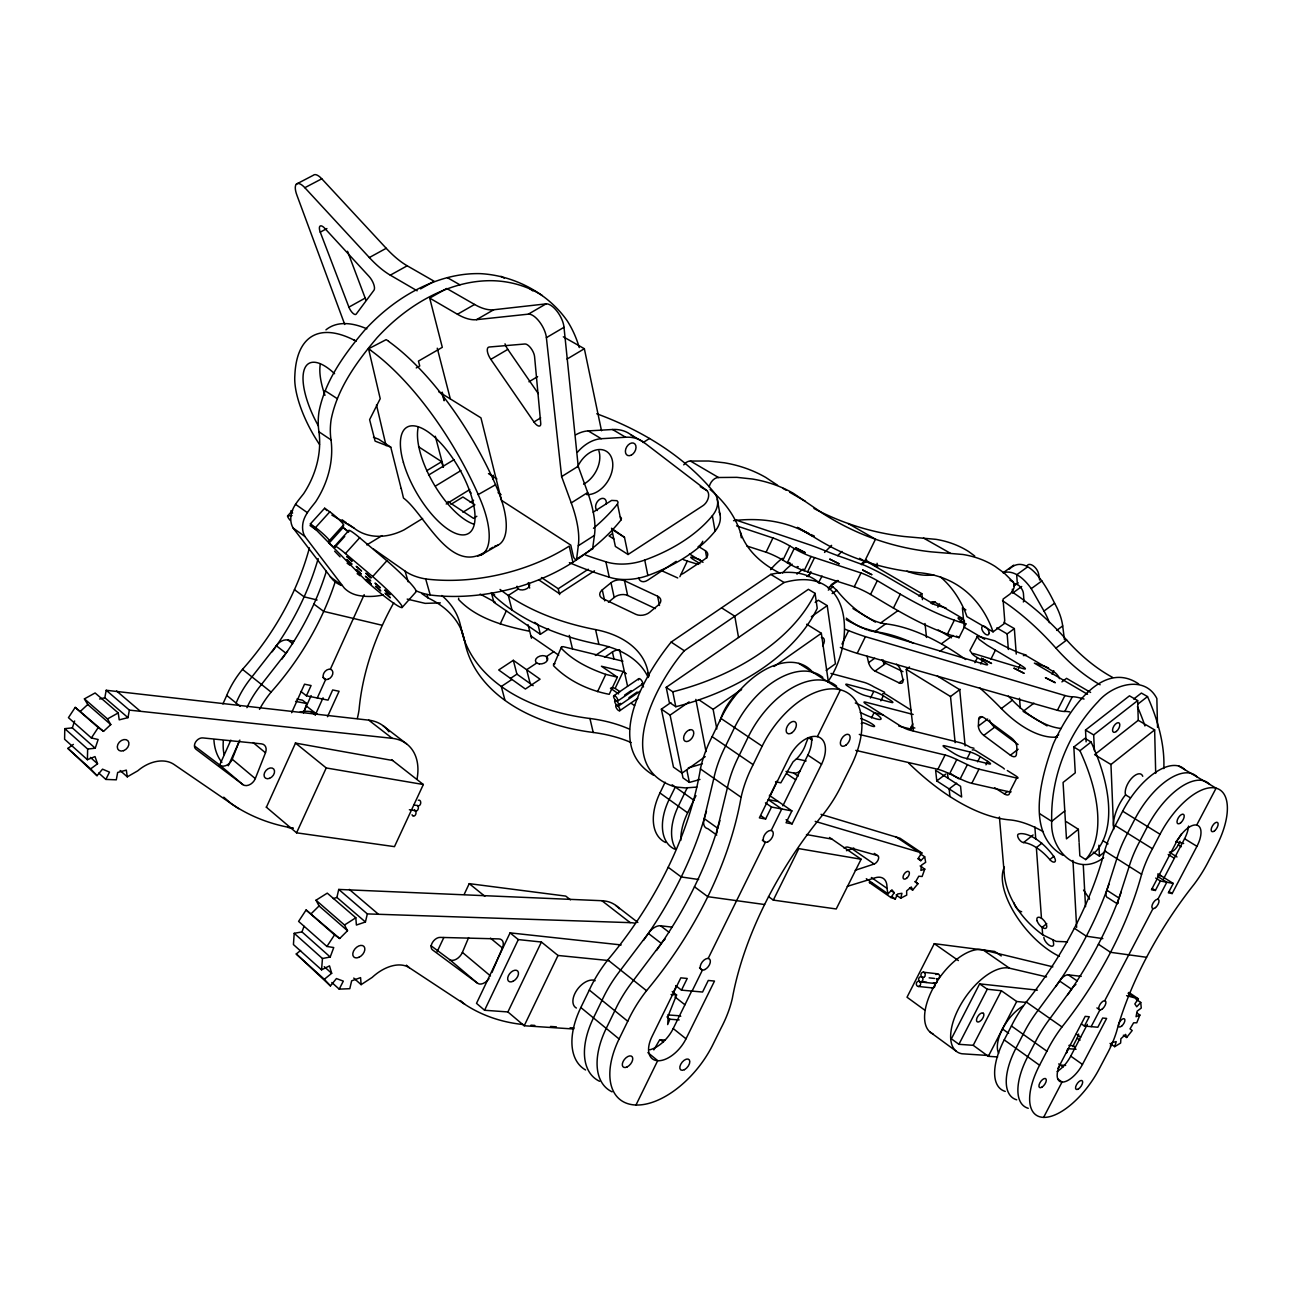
<?xml version="1.0" encoding="UTF-8"?>
<svg xmlns="http://www.w3.org/2000/svg" width="1292" height="1292" viewBox="0 0 1292 1292"><rect width="100%" height="100%" fill="white"/><g stroke="black" fill="none" stroke-linecap="round" stroke-linejoin="round"><path stroke-width="1.5" d="M1076.64 927.349L1072.958 860.504M127.973 717.641L104.83 697.728L106.202 690.267L129.378 710.115L127.973 717.641L119.219 719.854L118.234 712.926L95.107 692.964L84.416 698.875L107.494 718.933L110.789 724.586L103.521 731.353L75.211 707.386L68.444 717.658L91.377 737.958L98.144 739.508L95.22 748.213L72.336 727.88L64.778 728.656L64.6 739.25L87.404 759.712L95.01 756.579L97.546 763.798L90.65 768.885L67.878 748.407L73.369 744.386M87.404 759.712L87.646 749.037L64.778 728.656M978.674 719.127A7.881 3.892 52.7 0 1 984.601 718.11L1011.394 737.91A7.946 3.941 52.3 0 1 1016.869 747.406L1016.433 754.318A7.93 3.908 52.2 0 1 1010.376 755.206L983.793 735.423A7.865 3.86 52.6 0 1 978.383 726.056L978.674 719.127L981.791 716.785M333.304 898.602L336.905 897.439L338.73 889.429L367.332 913.912L365.426 921.987L356.398 925.04L355.817 917.772L327.264 893.143L316.007 900.217L344.496 925.007L347.516 930.724L339.699 938.493L306.107 909.972L298.597 921.39L326.924 946.455L333.74 947.553L330.219 957.001L301.973 931.903L294.221 933.325L293.429 944.565L321.563 969.824L329.525 965.883L331.673 973.312L324.324 979.271L296.256 953.981L300.616 950.476M321.563 969.824L322.451 958.519L294.221 933.325M492.914 479.106L493.237 475.214M329.105 543.092L329.347 540.589L343.559 524.875A10.885 1.114 41.4 0 0 338.73 519.303A10.885 1.114 41.4 0 0 329.799 511.826L324.631 508.224L310.355 523.938L366.492 581.206A40.391 3.795 41.2 0 0 402.135 607.466L415.959 591.93A40.327 4.118 41.2 0 0 386.873 560.76L359.677 537.763A15.908 1.631 41.3 0 0 348.84 530.495L334.676 546.177L334.483 547.76L329.105 543.092L343.204 527.491L343.559 524.875M458.692 598.228L458.531 599.44C476.587 618.626 503.977 625.942 528.913 631.126M576.603 559.145L578.283 545.757A92.297 36.951 57.8 0 0 571.258 502.895L561.632 476.603L546.387 337.664A17.119 7.364 59.4 0 0 539.442 321.74A17.119 7.364 59.4 0 0 528.38 314.15L476.506 319.673A84.045 34.658 60.5 0 1 457.449 314.263L429.703 298.097L446.741 288.487L474.584 304.46A83.705 35.094 60.6 0 0 493.722 309.757L546.048 303.878A17.038 7.461 59.6 0 1 557.127 311.388A17.038 7.461 59.6 0 1 564.006 327.296L578.202 466.267L587.698 492.527A91.958 37.436 57.9 0 1 594.417 535.405L592.608 548.825L576.603 559.145A2.6 1.05 56.9 0 1 575.085 559.161A2.6 1.05 56.9 0 1 573.357 556.367L570.773 545.095L501.99 500.666M348.84 530.495L348.565 532.159L343.204 527.491M896.099 894.952L900.734 898.182L901.945 893.305L897.665 893.951L895.291 899.006L890.915 897.52L869.225 882.42L872.165 883.437M716.753 835.084L707.871 828.705A13.017 7.736 -54.5 0 1 704.221 818.611L713.846 778.268A90.618 53.247 -56 0 1 725.652 745.888L734.534 727.574A74.209 43.912 -56.3 0 1 822.81 677.396M716.979 832.969A13.082 7.704 -54.6 0 1 717.593 828.172L727.412 787.732A91.054 53.02 -56 0 1 739.315 755.222L748.278 736.844A74.565 43.734 -56.3 0 1 836.635 686.181M1067.531 1049.217L1066.514 1052.964L1068.436 1048.7L1076.074 1049.265M1110.006 1043.419L1114.689 1046.665L1116.223 1041.594L1112.073 1042.596L1110.312 1046.181M592.834 547.905A197.983 115.553 -13.7 0 0 620.871 520.143L621.452 518.318L620.338 516.8M593.496 528.283A199.081 115.23 -13.6 0 0 617.495 504.025L618.093 502.2L616.978 500.682L611.649 500.408L593.173 512.165M1117.322 903.835L1108.213 897.94A10.336 4.893 -57.2 0 1 1106.808 890.188L1116.853 858.631A72.239 33.818 -57.9 0 1 1127.545 833.227L1135.022 818.821A59.093 27.81 -58.1 0 1 1197.28 777.041M1118.21 903.334A10.368 4.861 -57.2 0 1 1118.985 898.037L1129.176 866.431A72.513 33.608 -57.9 0 1 1139.964 840.963L1147.474 826.509A59.319 27.633 -58.1 0 1 1209.732 784.405M72.336 727.88L74.629 720.984M303.588 712.845L306.785 703.575L302.473 700.183L296.869 699.069M920.114 865.963L924.781 869.128L922.117 876.493L918.79 876.234L915.495 881.935L917.934 883.728L912.637 890.14L909.536 888.008M301.973 931.903L304.04 926.299M194.801 746.195L219.915 765.171A8.576 6.169 -46.8 0 0 232.221 759.244L239.375 740.946M579.268 347.564A151.439 111.177 -58.5 0 0 567.398 321.11C548.163 293.252 514.442 275.584 480.785 273.662A160.079 118.331 -58.2 0 0 447.339 277.651A163.034 120.431 -58.2 0 0 364.554 330.3C344.576 353.911 325.116 380.559 319.027 411.502A68.654 52.294 -57.6 0 0 318.946 431.803C321.902 453.444 315.555 475.504 303.701 493.609C298.339 500.537 291.653 507.449 290.861 516.655A23.401 17.749 -53.4 0 0 293.106 528.024L332.658 579.623A48.143 35.562 -53.8 0 0 341.476 585.47M542.285 295.529C527.734 286.21 510.647 281.301 493.431 280.735A160.886 118.153 -58.2 0 0 459.952 284.821A163.842 120.269 -58.1 0 0 376.941 337.874C356.883 361.631 337.341 388.407 331.156 419.48A69.009 52.229 -57.6 0 0 331.01 439.845C333.917 461.599 327.49 483.725 315.587 501.91C310.193 508.87 303.491 515.815 302.667 525.069A23.514 17.717 -53.5 0 0 304.88 536.455L344.318 588.086A48.385 35.514 -53.9 0 0 360.177 595.757A89.309 65.876 -55 0 0 383.417 594.918M255.299 778.608L265.474 752.784A9.335 6.67 -47.6 0 0 261.42 743.853L202.779 737.91A6.896 5.023 -46.3 0 0 195.544 742.125A6.896 5.023 -46.3 0 0 195.98 749.231L242.944 784.648A8.673 6.153 -47.1 0 0 255.299 778.608L232.221 759.244M672.228 991.562L676.572 994.985L668.255 1015.738L667.689 1024.572L669.837 1019.226L679.156 1019.921M1136.75 1012.928L1139.883 1015.06L1136.766 1022.796L1133.617 1022.796L1130.032 1028.884L1132.212 1030.515L1126.656 1037.492L1123.329 1035.199M430.817 945.615L449.616 959.585A9.464 5.911 -49.3 0 0 462.391 952.382L468.625 937.604M491.977 972.456L502.378 947.973A10.32 6.363 -50 0 0 498.857 938.913L440.071 937.394A7.639 4.813 -49.1 0 0 432.497 942.417A7.639 4.813 -49.1 0 0 432.497 949.878L477.669 983.325A9.561 5.879 -49.5 0 0 488.974 978.642M222.918 703.962L226.73 695.419A77.149 55.588 -49 0 1 242.492 669.369A257.399 206.074 -46.5 0 0 309.418 547.889M219.333 765.801L230.848 740.171M228.296 765.785L239.86 740.09M291.621 712.716L304.524 684.195L311.081 685.535L306.43 695.807L328.055 700.135L332.674 689.96L339.085 691.268L327.49 716.721M303.475 712.522L311.162 695.597M266.394 807.242L295.513 743.094L392.655 760.487M317.283 697.987L325.665 679.511L322.903 677.379M330.332 669.256L364.183 594.675M315.442 714.605L323.065 697.809M296.579 832.823L326.23 767.949L423.34 784.519L394.464 846.648L296.579 832.823L266.233 807.096M500.246 623.939L506.464 610.583M626.345 673.681L623.164 671.517L601.426 666.236L617.366 677.153L609.21 694.305C588.603 690.38 568.141 680.755 553.477 665.655L561.422 647.098L562.957 646.614L622.922 661.197M437.051 951.881L443.834 937.524M464.167 894.419L469.238 883.647L565.751 896.099L570.499 899.83M597.582 691.64L605.77 674.376L617.366 677.153M611.504 687.554L615.137 688.394L623.164 671.517M621.177 944.937L510.082 932.872L476.506 1003.351L484.581 1010.263L507.901 1011.943L524.213 1025.751L573.713 1029.013M679.883 576.684L687.312 561.067L698.197 564.41M484.581 1010.263L518.318 939.591L541.413 942.029L558.015 955.466L608.952 960.57M507.901 1011.943L541.413 942.029M524.213 1025.751L558.015 955.466M766.075 552.217L772.939 537.973A13.308 1.421 25.9 0 1 789.8 545.918L794.209 548.535A13.211 1.405 25.9 0 0 811.053 556.481L861.021 572.954A12.92 1.34 26.1 0 1 877.316 580.657C905.531 597.405 934.1 614.782 965.899 623.907L959.035 637.667C927.155 628.865 898.634 611.326 870.55 594.449A12.92 1.421 26.1 0 0 854.254 586.778L804.141 570.709A13.195 1.486 25.9 0 1 787.312 562.795L782.92 560.147A13.291 1.502 25.9 0 0 766.075 552.217L746.873 545.999M665.655 842.513A51.422 31.008 -54.5 0 1 659.954 792.965L665.138 782.209M782.92 560.147L789.8 545.918M696.808 787.086L685.6 787.91L675.328 786.973L669.111 799.538A51.599 30.927 -54.6 0 0 674.682 849.151M787.312 562.795L794.209 548.535M585.583 1069.97A72.998 41.861 -51.3 0 1 580.835 1007.534L589.313 990.043A89.293 51.163 -51.8 0 1 607.821 959.908A303.152 197.046 -50.8 0 0 700.425 768.918A90.182 53.473 -56 0 1 712.102 736.65L720.936 718.417A73.838 44.09 -56.3 0 1 813.185 672.89M804.141 570.709L811.053 556.481M680.787 840.349A51.938 30.75 -54.6 0 1 687.635 812.813L693.788 800.168A63.663 37.63 -54.9 0 1 695.968 795.678M807.629 571.823L814.525 557.627M619.094 1038.978L627.75 1021.261A90.569 50.485 -52 0 1 646.533 990.706A308.126 195.205 -51.1 0 0 741.107 797.293A91.506 52.794 -56 0 1 753.139 764.654L762.151 746.195A74.936 43.54 -56.3 0 1 839.364 689.573A74.936 43.54 -56.3 0 1 851.121 765.881L842.4 783.453A92.523 53.957 -55.9 0 1 824.054 813.249A248.871 129.927 -55.3 0 0 732.37 998.199A91.603 51.551 -51.7 0 1 721.146 1027.931L712.78 1044.84A74.048 41.312 -51.6 0 1 634.889 1104.967A74.048 41.312 -51.6 0 1 619.094 1038.978L580.835 1007.534M854.254 586.778L861.021 572.954M841.996 644.078L848.602 630.641A80.104 9.868 26 0 0 865.414 636.665L1064.947 695.532A71.706 7.865 26.5 0 0 1072.295 696.776A93.67 10.32 27 0 1 1084.053 699.053M673.713 991.545L676.507 985.861M769.467 796.55L777.106 780.998M870.55 594.449L877.316 580.657M675.716 985.618L681.482 990.14L687.231 978.464L680.819 977.85L651.976 1036.604A26.922 15.036 -51.6 0 0 657.66 1060.716L635.987 1105.015M765.607 819.015L771.502 807.032L791.899 810.908L786.053 822.762L792.109 823.876L821.55 764.234A27.229 15.811 -56.3 0 0 817.222 736.618A27.229 15.811 -56.3 0 0 789.202 757.144L759.373 817.868L765.607 819.015L761.085 815.85M840.349 647.437A80.007 10.449 26 0 0 857.194 653.348L865.414 636.665M649.86 1049.782A26.793 15.1 -51.5 0 0 673.213 1028.545L691.914 990.576M782.871 805.82L807.839 755.093A27.1 15.892 -56.2 0 0 811.441 737.215M692.092 991.093L702.412 970.114L699.521 967.869M708.161 958.454L765.316 842.352L762.328 840.236M771.179 830.481L781.757 808.986L768.175 799.587L778.333 801.557M817.368 736.65L840.43 689.831L798.844 663.394M98.757 773.036L105.863 779.431L109.481 772.132L102.536 769.16L97.029 775.684L67.878 748.407M893.418 608.08L900.282 594.191M647.89 1052.609L657.806 1060.732A26.922 15.036 -51.6 0 0 686.004 1038.8L714.508 981.064L708.274 980.466L702.573 992.03L681.482 990.14M870.469 698.068L873.796 691.365A7.574 1.098 26.3 0 1 883.357 695.807L890.382 700.232A7.607 1.098 26.4 0 1 891.383 702.428L865.123 695.532A7.704 1.13 26.3 0 1 855.336 690.994L848.246 686.52A7.687 1.13 26.2 0 1 847.439 684.356L873.796 691.365M773.31 900.104L798.811 848.618L861.102 859.245L836.231 908.97L773.31 900.104L768.498 896.6M871.486 717.932L874.103 712.635L882.969 714.896M880.869 700.829L883.357 695.807M937.879 607.224L939.542 603.865M947.44 634.065L954.336 620.208M960.441 621.953L962.136 618.545A21.948 2.245 26.4 0 0 965.899 623.907M898.796 726.072L910.246 728.93L912.782 723.875M972.149 653.671L969.904 650.506L977.543 636.084L994.678 640.8A22.174 2.293 26.5 0 0 1022.618 653.962L1026.332 655.125M974.895 662.699L977.414 657.676A14.083 1.583 26.5 0 1 974.911 653.962L1023.022 668.594A13.598 1.47 26.5 0 0 1020.26 664.928L987.314 645.306L979.239 639.508L976.962 636.423M980.741 664.023L982.437 660.664L977.414 657.676M990.883 659.195L995.373 650.264M855.756 750.377L937.895 769.305L945.082 755.013A17.523 2.697 26.7 0 1 956.774 759.551L967.385 764.638A17.28 2.632 26.7 0 0 978.997 769.144L1016.707 778.059L1009.65 791.931A7.768 3.763 51.9 0 1 1004.385 793.918L994.662 787.749M937.895 769.305A17.507 2.81 26.7 0 1 949.604 773.811L956.774 759.551M966.901 758.985L970.373 752.089A7.849 1.163 26.7 0 1 980.208 756.66L987.702 761.376A7.881 1.163 26.8 0 1 989.155 763.911L963.509 757.726A7.994 1.211 26.7 0 1 953.448 753.075L945.873 748.278A7.962 1.195 26.6 0 1 944.597 745.775L970.373 752.089M949.604 773.811L960.198 778.882L967.385 764.638M1018.435 668.529L1020.26 664.928M977.592 761.812L980.208 756.66M960.198 778.882A17.264 2.729 26.8 0 0 971.81 783.34L978.997 769.144M985.957 764.816L987.702 761.376M1052.043 674.182L1053.804 670.726M1001.235 955.951L994.727 951.461L934.278 943.661L907.016 997.23L924.943 1010.263M857.194 653.348L1057.421 710.309L1064.947 695.532M1057.421 710.309A71.641 8.317 26.6 0 0 1064.818 711.44L1072.295 696.776M331.834 982.518L339.215 989.139L343.317 981.129L336.437 978.561L330.429 985.909L296.256 953.981M1037.411 990.14L979.627 983.858L951.38 1038.816L958.922 1044.307L973.215 1045.325L988.332 1056.323L997.65 1056.937M958.922 1044.307L987.266 989.236L1001.381 990.738L1016.707 1001.494L1025.896 1002.414M973.215 1045.325L1001.381 990.738M988.332 1056.323L1016.707 1001.494M1005.241 1091.401A57.93 27.019 -55.2 0 1 1004.223 1039.882L1011.426 1025.977A70.979 33.043 -55.5 0 1 1026.316 1002.011A234.579 120.576 -55.8 0 0 1104.612 850.879A71.964 34.028 -57.9 0 1 1115.222 825.556L1122.667 811.198A58.867 27.972 -58.1 0 1 1184.926 769.725M1039.559 1065.238L1046.891 1051.187A71.803 32.413 -55.5 0 1 1061.976 1026.946A237.566 118.589 -55.9 0 0 1141.611 874.313A72.788 33.398 -57.9 0 1 1152.464 848.763L1160.038 834.261A59.545 27.455 -58.1 0 1 1215.562 788.055A59.545 27.455 -58.1 0 1 1216.176 846.68L1208.828 860.633A73.434 33.98 -57.8 0 1 1194.034 884.39A201.52 85.466 -57.2 0 0 1116.53 1031.71A72.433 32.962 -55.4 0 1 1106.307 1055.435L1099.201 1068.952A58.608 26.518 -55.3 0 1 1043.048 1117.354A58.608 26.518 -55.3 0 1 1039.559 1065.238L1004.223 1039.882M1072.715 1046.585L1077.124 1038.154A9.415 4.296 -55.6 0 0 1078.61 1034.052M1177.012 856.951L1169.389 852.219A9.545 4.441 -57.9 0 0 1178.304 844.839L1180.113 841.367M1081.452 1023.975L1084.424 1026.042L1089.285 1016.756L1085.215 1016.368L1060.813 1063.025A21.318 9.642 -55.3 0 0 1062.04 1082.05L1043.613 1117.386M1196.683 825.087A21.641 9.981 -58 0 0 1176.511 841.851L1151.463 889.752L1155.387 890.463L1160.345 880.999L1173.249 883.453L1168.323 892.837L1172.151 893.547L1196.941 846.325A21.641 9.981 -58 0 0 1196.683 825.087L1216.095 788.185L1178.627 766.011M1057.098 1071.52A21.221 9.706 -55.3 0 0 1070.729 1056.129L1087.363 1024.378M1163.527 878.915L1184.57 838.734A21.56 10.045 -58 0 0 1188.527 826.105M1091.159 1026.639L1099.896 1009.956L1096.908 1007.905M1104.741 1000.702L1152.981 908.631M1157.907 899.232L1166.821 882.226L1157.584 876.412M1057.712 1078.901L1062.121 1082.066A21.318 9.642 -55.3 0 0 1082.47 1064.43L1106.63 1018.419L1102.657 1018.031L1097.829 1027.237L1084.424 1026.042M808.178 576.652L810.892 571.613M818.434 582.837L822.067 576.087M827.655 682.063C856.548 641.397 851.945 563.797 784.099 582.514L684.308 650.748C656.223 682.935 611.326 767.319 675.328 786.973M653.833 1049.879L659.76 1039.721L665.364 1040.076M1057.841 1068.484L1059.876 1065.06L1065.625 1065.416M91.377 737.958L98.224 727.558L75.211 707.386M326.924 946.455L334.531 934.891L306.107 909.972M1028.254 1108.294A58.382 26.68 -55.3 0 1 1027.689 1056.711L1034.973 1042.725A71.528 32.623 -55.5 0 1 1049.992 1018.564L1071.504 989.171A10.304 4.797 -56 0 1 1075.913 984.472M246.917 707.677A77.778 55.443 -49.2 0 1 261.485 684.469L285.92 653.171A11.208 8.188 -50 0 1 287.502 651.249M612.101 1091.837A73.692 41.505 -51.5 0 1 606.223 1028.4L614.814 1010.748A90.133 50.727 -51.9 0 1 633.5 980.337L661.31 943.418A13.033 7.526 -52.5 0 1 665.105 939.155M1016.707 1099.815A58.156 26.857 -55.3 0 1 1015.916 1048.264L1023.151 1034.327A71.254 32.833 -55.5 0 1 1038.106 1010.263L1059.601 981.016A10.271 4.829 -56 0 1 1068.226 974.814L1081.21 976.364M236.129 703.042A77.472 55.508 -49.1 0 1 251.956 676.879L276.327 645.758A11.16 8.188 -49.9 0 1 287.906 640.024L293.688 641.3M1128.901 992.434L1138.365 998.813L1134.844 1003.932L1136.718 1006.775L1140.739 1002.447L1136.007 999.265M599.601 1081.291A73.353 41.683 -51.4 0 1 593.464 1017.918L602.007 1000.347A89.713 50.953 -51.8 0 1 620.596 970.082L648.342 933.389A12.968 7.558 -52.4 0 1 660.551 925.766L671.808 927.107M890.915 897.52L894.226 892.756L891.948 889.849L888.024 893.838L866.302 878.721M821.018 814.348L899.991 838.233L921.89 852.978L918.58 857.726L920.776 860.698L924.668 856.774L919.985 853.608M946.019 607.967L934.746 604.704L886.667 576.523A25.162 2.552 26.1 0 0 864.542 565.347L844.403 558.015A82.171 8.14 25.9 0 1 824.07 550.311A67.846 7.074 26.1 0 0 810.229 544.998L735.762 519.982M1142.758 776.298A13.421 6.525 -58.3 0 0 1132.696 777.203A13.421 6.525 -58.3 0 0 1125.203 792.917L1125.558 794.855L1123.523 797.422A31.929 15.375 -58.1 0 0 1113.494 825.685M819.887 583.516C806.854 571.258 787.329 570.563 770.775 574.391L671.146 642.092C644.724 674.65 602.928 745.096 653.51 775.232M402.135 607.466A40.391 3.795 41.2 0 0 372.677 576.571L386.873 560.76M334.483 547.76L344.738 536.422M334.676 546.177A15.924 1.502 41.2 0 1 345.449 553.541L359.677 537.763M310.355 523.938L315.506 527.588L329.799 511.826M290.167 520.337A39.648 3.601 41.3 0 1 287.599 515.912L292.606 510.405M837.684 555.673L841.948 551.409M824.538 552.427L831.612 545.353M311.307 913.589L319.059 905.95L316.007 900.217M80.524 711.198L87.743 704.511L84.416 698.875M1009.343 569.142C1028.513 550.57 1048.975 591.704 1054.595 603.235A46.011 24.451 53.5 0 1 1062.686 625.926L1064.447 639.653M608.419 602.201L614.185 597.469A9.658 6.089 -11.8 0 1 627.637 595.467L655.415 608.58M1046.762 923.602L1042.127 927.398L1042.66 934.762L1056.162 941.383L1067.418 941.836M657.644 596.258A9.803 6.202 -11.3 0 1 658.339 605.044L649.634 612.311A9.819 6.234 -11.5 0 1 635.89 614.362L602.734 598.551A9.738 6.121 -12 0 1 602.282 589.863L611.003 582.757A9.706 6.089 -11.8 0 1 624.52 580.754L657.644 596.258L659.501 605.496M1093.177 852.139L1099.427 856.111L1105.629 851.057M1079.127 842.949L1079.837 855.837L1085.7 859.6L1096.359 850.943A155.282 76.616 52.5 0 0 1091.062 741.996L1084.957 738.33L1073.83 747.018L1075.267 772.858L1063.074 782.451L1066.465 838.847L1078.368 829.286L1066.594 821.841M1049.798 859.584A5.216 2.503 50.8 0 0 1054.805 861.893A5.216 2.503 50.8 0 0 1053.884 856.693L1051.866 853.915A36.224 17.184 50.9 0 0 1020.47 833.647L1018.71 833.986A5.168 2.455 51.3 0 0 1018.5 838.395A5.168 2.455 51.3 0 0 1023.539 842.578A34.593 16.344 50.9 0 1 1049.798 859.584L1053.917 856.273M1041.837 843.208L1036.362 847.584L1041.465 918.273M1023.539 842.578L1033.099 834.971M1064.786 810.956L1051.72 821.341C1049.96 849.538 1076.462 877.995 1103.659 857.726M1113.639 829.399L1110.958 764.509L1154.644 729.899L1138.252 720.306L1137.654 700.587L1129.466 695.839L1085.506 730.045L1086.104 741.85M1138.252 720.306L1094.615 754.625L1110.958 764.509M1094.421 750.684L1093.678 734.922L1137.654 700.587M1138.252 703.817L1147.506 696.582L1141.385 693.061L1133.665 699.069M1085.7 859.6A155.718 76.067 52.5 0 0 1079.934 750.717L1091.062 741.996M1004.385 793.918L1007.437 791.544M979.514 687.715A204.847 95.398 52.2 0 1 1001.332 708.549A77.908 40.149 52.9 0 0 1055.532 737.167L1058.697 734.712M1010.376 755.206L1018.144 749.231M956.645 783.194L949.152 788.928L949.943 796.55M1033.955 703.139L1023.102 711.391L1047.085 725.894M1061.911 681.885L1066.562 678.348L1090.61 692.431M936.781 780.933L935.618 770.29L960.57 786.311L961.636 796.986L936.781 780.933L945.744 774.102M983.793 735.423L994.662 727.186L1018.112 744.531M1001.332 708.549L1012.379 700.216A77.681 40.423 52.9 0 0 1061.281 728.478M978.383 726.056L987.702 719.014M1002.495 600.667A167.201 83.463 52.6 0 1 1055.887 648.116L1066.691 640.024A116.296 64.923 52.9 0 0 1112.525 677.363M1056.678 630.415L1062.686 625.926M955.127 742.674L950.508 696.517L960.198 689.314M1008.358 649.472L1007.162 633.92L1014.349 628.606L1004.029 622.631M1049.379 622.679A46.141 24.29 53.5 0 0 1044.001 611.051L1054.595 603.235M940.301 576.797A239.537 138.664 -56.1 0 1 965.302 612.15L966.965 616.623L993.047 631.853L1004.562 623.406L1004.385 621.081M939.93 651.33L946.245 646.727M867.093 656.271L868.579 662.651A7.542 3.569 54.2 0 0 875.055 671.097L899.038 682.838L903.657 679.479M1044.001 611.051L1031.274 588.651L1041.933 580.883M1013.719 586.132L1018.274 582.837M913.412 731.256L906.257 669.337L909.487 666.995M941.674 643.594L952.931 635.406M1021.714 586.503L1012.637 593.109L1012.347 589.184M1027.366 567.059L1016.691 574.779L1017.385 584.517M875.055 671.097L885.795 663.345L902.963 671.662M868.579 662.651L874.732 658.242M1013.719 565.137L1003.077 572.808C1014.446 569.11 1025.234 580.108 1031.274 588.651M932.178 604.026L935.198 601.862M880.45 623.083L897.956 610.648M918.66 595.935L921.842 593.674L866.367 561.212L861.425 564.62M868.45 630.286A73.434 35.692 55.5 0 0 874.781 631.643L885.714 623.858A204.297 96.109 52.2 0 1 965.576 659.469M705.222 756.627L682.031 773.149L673.471 767.125L661.375 709.147L670.871 702.557M826.137 670.435L835.423 663.813L827.219 605.625L818.337 600.231L815.171 602.427M716.818 728.946L713.119 709.34L741.624 689.298A40.004 24.16 -56.3 0 0 719.935 721.275M774.134 666.462L821.341 633.29L806.709 624.214M699.957 779.447A186.403 121.4 -11.6 0 1 689.379 782.387L682.983 777.881L670.096 715.122L689.104 701.879M811.376 616.672L827.219 605.625M828.317 590.121L832.985 586.891L836.78 590.331A73.224 35.95 55.5 0 0 885.714 623.858M832.113 593.577L836.78 590.331M862.039 563.231L866.657 560.034M831.127 584.792L837.377 580.463M830.175 586.261L838.411 580.576M828.156 588.005L831.273 585.857L832.985 586.891M666.204 687.36L808.388 589.313L815.074 593.367L817.238 608.306A191.377 120.301 -11.5 0 1 675.797 706.724L669.256 702.267L666.204 687.36L672.777 691.801L675.797 706.724M617.334 705.626L620.644 703.365M628.913 697.696L637.182 692.011M806.709 576.377L809.987 574.116M618.642 705.949A3.278 1.276 55.4 0 0 616.817 701.281A3.278 1.276 55.4 0 0 614.927 702.46A3.278 1.276 55.4 0 0 618.642 705.949L640.154 691.188M619.724 710.729A3.278 1.276 55.4 0 0 617.899 706.094A3.278 1.276 55.4 0 0 616.009 707.257A3.278 1.276 55.4 0 0 619.724 710.729L637.893 698.245M624.553 695.161L631.174 690.622M617.56 701.136A3.295 1.276 55.5 0 0 615.735 696.469A3.295 1.276 55.5 0 0 613.845 697.648A3.295 1.276 55.5 0 0 617.56 701.136L642.447 684.098M613.861 695.694L638.765 678.688M604.591 657.257L612.424 651.992A9.432 6.089 -12.2 0 1 619.207 649.763M595.337 655.48L608.726 646.517M676.201 561.342L647.647 580.237A9.916 6.525 -57.6 0 1 638.571 577.605M510.453 678.429L516.913 674.149L533.144 685.681M511.955 679.43L501.296 686.504L504.994 700.361M536.761 662.99L526.635 669.708L530.172 683.565M553.719 651.749L546.435 656.578L547.291 660.034M494.707 594.966L491.38 592.673L493.883 602.298L540.379 634.307L548.648 628.881M513.328 660.309L498.696 669.967L525.376 689.024L540.072 679.204L513.328 660.309L516.913 674.149M353.75 978.076L361.13 984.649L372.161 977.414A37.371 23.498 -47.7 0 1 409.354 967.74L464.829 1004.32A306.22 190.812 -54.5 0 0 523.098 1024.524M594.481 570.838L559.42 593.658L538.877 579.93M628.057 554.494L624.472 537.327L611.73 529.3L615.38 546.435L628.057 554.494L702.848 505.753A9.448 6.185 -59.5 0 0 708.323 497.872A9.448 6.185 -59.5 0 0 706.692 490.459L644.078 442.542L631.029 434.839A54.135 37.145 -58.9 0 0 612.553 429.509L588.199 430.898A35.724 24.806 -59 0 0 575.893 434.726M541.461 577.54L558.257 588.732L588.28 569.239M518.318 589.007L508.289 595.467L512.02 610.082M612.343 533.822L609.049 535.938L613.861 538.99M578.283 545.757L594.417 535.405M344.496 925.007L355.817 917.772M571.258 502.895L587.698 492.527M643.158 442.494L649.537 438.489M561.632 476.603L578.202 466.267M476.829 516.267L473.486 518.35L447.904 501.457M462.907 512.246L474.907 504.833L462.94 497L450.973 504.365M470.207 502.346L473.583 500.262M422.629 518.48L404.089 529.849A66.861 49.774 -56.1 0 1 353.927 528.024L331.866 515.088M446.225 504.009L469.803 489.539M366.831 544.933L382.077 535.615M435.533 486.018L460.969 470.546M1114.689 1046.665L1120.632 1043.064L1120.891 1038.752L1125.639 1034.375L1126.656 1037.492M533.967 421.967A7.397 3.085 58.4 0 0 538.732 426.037A7.397 3.085 58.4 0 0 540.734 423.356L534.581 356.673A9.173 3.892 59.2 0 0 530.851 348.146A9.173 3.892 59.2 0 0 524.907 343.995L489.183 347.015A10.061 4.151 59.2 0 0 490.815 359.354L533.967 421.967L540.686 417.881M426.731 470.708L441.654 461.696L443.059 466.961M428.605 475.052L453.993 459.71M528.961 381.786L537.617 376.618M567.043 359.063L584.355 348.727L601.507 430.753M546.387 337.664L564.006 327.296M490.815 359.354L507.821 349.389L538.344 393.705M528.38 314.15L546.048 303.878M401.247 488.489L403.475 498.05C424.89 513.699 450.391 576.345 486.244 551.151M489.603 549.197L492.963 547.243M481.108 554.979L497.969 545.159A69.461 28.246 59.9 0 0 495.498 484.775L478.169 494.61A69.736 27.875 59.8 0 1 481.108 554.979L477.83 556.061M476.506 319.673L493.722 309.757M120.14 770.517L127.278 776.847L137.76 770.823A33.77 24.435 -44.5 0 1 174.049 764.476L238.665 808.727M457.449 314.263L474.584 304.46M416.25 367.929L419.738 365.943L418.447 361.098L442.3 347.322L429.703 298.097M420.562 288.891L434.16 281.268L407.206 265.797A81.897 32.962 60.9 0 1 386.227 248.29L321.789 178.797A15.811 6.04 60.9 0 0 313.31 175.276L296.401 184.11A15.875 5.959 60.8 0 0 296.934 195.254L344.738 324.47M107.494 718.933L118.234 712.926M296.417 184.11A15.875 5.959 60.8 0 1 304.831 187.695L369.334 257.544A82.22 32.542 60.8 0 0 390.297 275.164L407.206 265.797M348.905 307.141L320.255 232.14A8.592 3.246 60.5 0 1 319.996 226.148A8.592 3.246 60.5 0 1 324.615 228.167L369.044 276.407A9.658 3.714 60 0 1 374.002 290.167L356.204 314.101A6.961 2.616 59.7 0 1 352.748 313.084A6.961 2.616 59.7 0 1 348.905 307.141L365.184 298.081L347.532 251.278M369.334 257.544L386.227 248.29M320.255 232.14L326.924 228.571M304.831 187.695L321.789 178.797M401.15 488.554L390.765 447.145L375.1 441.121L369.609 419.642L380.219 398.695L368.543 348.792L386.179 339.635L388.521 341.185M900.734 898.182L906.709 895.114L906.645 890.899L911.312 886.974L912.637 890.14M1139.883 1015.06L1136.056 1016.691L1137.138 1011.184L1141.256 1008.051L1140.739 1002.447M553.38 664.201L554.93 663.684M924.781 869.128L920.889 870.42L921.567 865.075L925.67 862.329L924.668 856.774M494.642 546.258L497.969 545.159M855.223 870.259L874.135 864.025A4.942 2.681 -55.7 0 0 878.237 859.632A4.942 2.681 -55.7 0 0 877.462 855.546L874.313 853.382M846.47 850.701L852.139 848.876A4.893 2.697 -55.7 0 0 853.737 847.988M847.261 886.36L875.152 877.801A23.644 12.71 -55.2 0 1 886.926 888.298L888.024 893.838M99.597 699.004L104.83 697.728M322.451 958.519L330.219 957.001M440.362 602.896L425.133 603.364L407.19 599.1M87.646 749.037L95.22 748.213M683.726 464.845A9.076 6.024 -60 0 1 690.445 461.05L718.513 477.507L736.86 477.346L752.428 479.025A284.789 178.813 -54.8 0 1 793.579 493.463L822.293 513.118A766.802 435.953 -71.8 0 0 875.475 539.232A766.883 436.018 -71.8 0 0 931.322 551.862L962.847 554.478A253.975 142.637 -56.5 0 1 995.244 566.494L1004.304 573.147L1013.283 582.062A7.8 4.312 -60.1 0 1 1010.005 594.045L1003.044 599.1L1004.74 620.822M690.445 461.05L708.807 461.018L724.424 462.794A281.963 179.959 -54.8 0 1 765.752 477.442L777.574 485.259M287.599 515.912L292.024 515.54M577.524 452.152A35.901 24.742 -59 0 1 601.264 438.715L625.635 437.245A54.409 37.064 -58.9 0 1 644.078 442.542M339.215 989.139L349.793 988.687L351.65 980.806L360.581 977.624L361.13 984.649M367.332 913.912L630.221 922.649A61.467 36.047 -51.4 0 1 635.406 923.312M338.73 889.429L601.91 900.718A60.805 36.354 -51.2 0 1 619.336 908.728M105.863 779.431L116.296 779.819L117.669 772.455L126.325 770.129L127.278 776.847M129.378 710.115L392.235 738.33A55.96 38.179 -49.7 0 1 417.074 778.785M530.915 1025.154L534.823 1025.428M550.489 1026.462L556.367 1026.849M570.079 1027.77L573.987 1028.028M989.236 1055.564L962.007 1053.771A49.758 24.144 -55.1 0 1 960.053 1005.838A49.758 24.144 -55.1 0 1 1009.456 968.176L1046.536 976.881M106.202 690.267L368.769 720.161A55.427 38.324 -49.4 0 1 388.892 731.773M667.803 1014.914L678.994 1015.754A11.838 6.621 -51.8 0 1 680.755 1016.255M1068.888 1045.406L1072.699 1045.696A9.415 4.28 -55.4 0 1 1074.524 1046.956M974.717 555.996L968.612 551.523A251.714 143.864 -56.5 0 0 936.006 539.345L904.352 536.519A758.808 438.456 -72.1 0 1 848.214 523.535A758.727 438.392 -72.1 0 1 813.96 508.467M671.097 994.517L676.572 994.985M918.386 986.474L932.808 987.96M919.629 981.597L926.816 982.372M920.695 981.952L935.085 983.487M929.126 977.866L934.52 978.448M1055.532 737.167L1057.47 737.377M923.15 972.198L937.54 973.813M764.606 904.529L707.79 896.68L694.45 886.764M1146.569 957.291L1110.555 952.317L1098.394 944.226M287.761 827.397L293.171 828.172M698.617 879.497L681.239 876.961L668.174 867.255M1102.851 938.622L1086.33 936.199L1074.346 928.237M409.37 809.745L415.12 810.649M413.666 804.932L417.494 805.546A2.907 2.035 -79.7 0 0 420.691 803.269A2.907 2.035 -79.7 0 0 418.317 800.249M806.466 834.551L831.903 839.106M1157.729 875.088L1160.959 875.718M295.577 701.378L306.785 703.575M797.196 566.574L798.294 566.784M775.539 781.757L780.82 782.839L793.046 761.86L797.196 758.21A22.675 13.324 -56.3 0 0 805.966 743.417L808.243 737.764L811.78 738.588M786.004 771.437L793.627 773.052L798.117 776.088M796.453 758.856L806.143 760.972M1175.768 841.786L1183.65 843.514M971.81 783.34L1009.65 791.931A7.881 1.227 26.9 0 0 1010.925 791.544M1126.576 995.664L1138.365 998.813M382.335 625.312L323.711 611.391L313.875 604.091M859.293 734.437L945.082 755.013M317.105 599.989L304.121 596.839L294.447 589.653M932.969 1033.875A49.322 24.451 -55.1 0 1 935.311 984.229A49.322 24.451 -55.1 0 1 983.067 949.911L1052.867 966.836M974.007 748.246L970.292 747.325A7.768 1.147 26.7 0 0 960.554 742.803L909.681 730.125A7.978 1.211 26.5 0 1 899.587 725.442L866.544 704.463A7.881 1.179 26.3 0 1 865.592 702.154L913.169 714.46M911.07 727.089L914.865 728.042M884.665 692.318L873.909 686.876A7.494 1.066 26.3 0 0 864.429 682.467L830.918 673.439M877.462 855.546L847.778 847.132A6.977 3.86 -55.5 0 0 844.08 848.133M595.16 980.725L592.899 980.079A16.699 9.803 -50.9 0 0 575.909 991.626A16.699 9.803 -50.9 0 0 576.393 1008.035M815.204 821.373L921.89 852.978M700.296 559.727L693.255 557.546A9.561 1.211 25.6 0 0 693.433 559.549L697.971 562.375A9.642 1.244 25.6 0 1 699.909 563.716M605.77 674.376C589.717 668.772 573.373 660.939 561.535 648.503L561.422 647.098M596.759 413.763A464.329 287.26 -17.3 0 1 708.823 486.26L713.539 491.8A42.022 25.517 -10.4 0 1 712.36 515.718A131.639 78.602 -11.5 0 1 644.74 560.066A42.523 26.066 -11.3 0 1 605.883 561.794L596.726 558.903A403.395 227.876 -7.6 0 1 585.518 555.027M719.192 512.02A41.796 25.582 -10.4 0 1 715.09 531.173A130.944 78.796 -11.6 0 1 647.873 575.521A42.297 26.131 -11.3 0 1 609.243 577.217L600.118 574.31A401.376 228.571 -7.6 0 1 569.384 562.634M736.569 525.86L772.939 537.973M1063.171 855.417C1024.685 834.293 1041.239 776.67 1053.271 743.998C1066.304 715.009 1100.59 658.129 1138.688 683.936M677.735 577.96L661.294 570.547M683.355 559.646L687.312 561.067M373.453 437.229L378.669 439.232L390.765 447.145M495.24 602.217L480.139 594.078M501.005 276.327L504.348 278.184M1009.973 580.205L1013.283 582.062M923.505 538.053L950.411 553.267M353.96 339.877L356.188 341.136M563.328 336.808L584.355 348.727M447.339 277.651L459.952 284.838M848.214 523.535L875.475 539.216L864.687 561.277L859.6 558.289M782.774 488.263L786.247 490.249M789.703 492.252L805.304 501.248M965.851 609.872L962.411 607.87L964.203 627.218L984.714 639.282M996.826 627.896L1007.162 633.92M390.297 275.164L417.155 290.797M867.303 561.132L877.543 567.123L877.074 563.264M1087.525 694.288L1034.359 663.119L1044.017 666.107A7.865 0.824 26.6 0 1 1048.555 667.98M797.439 527.346L812.878 536.406A705.852 405.946 -70.7 0 0 919.371 572.727A241.701 137.501 -56.1 0 1 991.448 627.379L993.047 631.853M612.553 429.509L625.635 437.245M700.264 486.648L706.692 490.459M938.202 629.931L951.493 637.828M588.199 430.898L601.264 438.715M1085.506 730.045L1093.678 734.922M852.962 608.564L875.411 622.13M1073.83 747.018L1079.934 750.717M770.775 574.391L784.099 582.514M937.411 676.071L959.714 689.686L965.124 745.888M1125.558 794.855L1130.435 797.842M1184.57 838.734L1196.941 846.325M906.257 669.337L950.508 696.517M698.617 546.548L705.416 550.731L706.756 558.112M1178.304 844.839L1181.34 846.728M1122.667 811.198L1160.038 834.261M438.715 391.751L480.947 417.849L501.748 501.457M689.476 553.929L703.026 562.327M1168.21 854.48L1174.331 858.276M1115.222 825.556L1152.464 848.763M910.779 709.922L886.183 694.482A7.494 3.521 53.8 0 0 882.678 693.788M1007.292 770.517L1015.141 775.442A7.897 1.179 26.9 0 1 1016.707 778.059M1157.923 873.796L1173.249 883.453M1103.32 840.914L1108.068 843.902M1155.71 878.076L1160.345 880.999M721.566 607.838L734.809 616.219L738.523 637.489M1104.612 850.879L1141.611 874.313M1169.099 891.609L1172.151 893.547M1039.85 813.798L1051.72 821.341C1050.461 777.574 1067.741 733.226 1098.071 701.685C1112.17 684.857 1144.405 674.279 1156.857 698.504L1157.535 727.412M1152.303 888.508L1155.387 890.463M488.473 473.599L496.887 478.977M950.46 773.488L958.745 778.785M498.082 492.72L501.086 494.642M1106.808 890.188L1118.985 898.037M418.543 446.757L441.654 461.696M325.116 390.782L337.309 398.679M671.146 642.092L684.308 650.748M809.099 738.039L812.119 740.041M807.839 755.093L821.55 764.234M318.946 431.803L331.01 439.861M368.543 348.792L370.869 350.342M698.665 699.618L713.119 709.34M720.936 718.417L762.151 746.195M895.647 836.586L917.562 851.363M1128.061 993.241L1134.376 997.505M917.659 858.582L920.776 860.698M786.683 773.682L795.694 779.787M1068.226 974.814L1077.157 980.903M712.102 736.65L753.139 764.654M914.833 881.612L917.934 883.728M1059.601 981.016L1071.504 989.171M661.375 709.147L670.096 715.122M534.646 622.34L537.973 624.617L540.379 634.307M789.121 562.472L790.478 563.409M852.139 848.876L874.135 864.025M615.137 688.394L619.902 691.672M769.386 795.371L791.899 810.908M463.117 634.889A131.251 81.654 -16.9 0 0 427.991 597.905L421.806 593.609M829.545 837.474L861.102 859.245M610.438 688.232L618.642 693.901M631.352 703.397L634.614 705.658M530.899 635.955L558.693 655.189M983.067 949.911L1009.456 968.176M765.445 802.833L771.502 807.032M891.125 890.608L894.226 892.756M871.373 877.51L886.926 888.298M786.101 819.709L792.109 823.876M334.531 934.891L339.699 938.493M892.207 896.858L895.291 899.006M700.425 768.918L741.107 797.293M348 523.89L353.927 528.024M1076.284 1034.084L1080.677 1037.153M1026.316 1002.011L1061.976 1026.946M1077.124 1038.154L1080.031 1040.189M611.487 528.234L624.472 537.327M343.494 527.96L348.307 531.335M373.501 549.003L405.09 571.145A60.143 36.047 -14 0 0 425.682 578.945A140.586 82.688 -13.3 0 0 569.207 546.112L572.905 562.262A139.811 82.914 -13.3 0 1 430.22 594.998A59.803 36.144 -14.1 0 1 415.604 590.557M934.278 943.661L958.389 960.57M1072.699 1045.696L1075.348 1047.554M979.627 983.858L987.266 989.236M295.464 504.268L307.318 512.617M1070.729 1056.129L1082.47 1064.43M310.032 525.569L315.959 529.785M672.131 784.777L693.788 800.168M1011.426 1025.977L1046.891 1051.187M1058.697 1063.93L1063.058 1067.031M1023.119 1005.983A31.428 14.858 -55.2 0 0 1002.511 1028.933L1008.648 1033.358M347.112 563.199L350.051 565.298M704.221 818.611L717.593 828.172M293.09 528.024L304.88 536.455M357.157 573.664L360.08 575.764M659.954 792.965L687.635 812.813M98.224 727.558L103.521 731.353M330.3 576.91L341.976 585.389M1042.66 934.762C1023.635 920.97 1007.938 900.266 1004.514 876.59L999.41 817.012M930.24 1032.195L956.161 1051.171M529.672 288.536L532.837 290.926M631.029 434.839L634.162 437.245M287.906 640.024L292.719 643.707M660.551 925.766L669.208 932.404M383.126 725.765L406.576 743.853M615.88 905.482L637.86 922.44M276.327 645.758L285.92 653.171M648.342 933.389L661.31 943.418M368.769 720.161L392.235 738.33M601.91 900.718L630.221 922.649M391.573 759.631L423.34 784.519M300.923 691.495L306.43 695.807M306.414 706.046L315.91 713.555M675.005 996.939L684.922 1004.772M311.049 711.714L315.361 715.106M242.492 669.369L271.11 692.108A78.101 55.362 -49.3 0 0 259.498 709.34M607.821 959.908L646.533 990.706M666.963 1016.933L669.837 1019.226M673.213 1028.545L686.004 1038.8M295.335 742.948L326.23 767.949M469.238 883.647L484.839 896.26M660.632 1039.899L663.442 1042.176M226.73 695.419L240.183 706.336M589.313 990.043L627.75 1021.261M510.082 932.872L518.318 939.591M253.087 742.561L265.474 752.784M490.459 938.154L502.378 947.973M462.391 952.382L490.492 975.961M345.449 553.541L372.677 576.571M219.915 765.171L242.944 784.648M449.616 959.585L477.669 983.325M116.587 690.994L139.794 710.778M349.276 889.397L377.878 913.767M223.742 797.18L231.381 803.737A277.473 200.292 -53.7 0 0 292.848 828.075M460.42 1000.541L464.829 1004.32M336.905 897.439L365.426 921.987M406.382 965.172L409.354 967.74M87.743 704.511L110.789 724.586M319.059 905.95L347.516 930.724M90.408 757.419L97.546 763.798M324.26 966.691L331.673 973.312M334.612 551.151L340.071 556.836M324.631 508.224L326.844 510.566M90.65 768.885L97.029 775.684M324.324 979.271L330.429 985.909M500.036 589.443A253.329 151.858 -9.8 0 0 595.564 629.608A96.286 62.694 -13.6 0 1 648.132 672.841L648.988 675.183M405.09 571.145L408.191 581.82M425.682 578.945L430.22 594.998M427.022 594.498L427.991 597.905M441.816 595.515A131.913 81.525 -16.8 0 1 460.808 627.105L464.587 640.832A202.989 128.57 -11.1 0 0 593.222 732.467A141.587 97.562 -15.1 0 1 631.158 742.545M435.291 436.228L443.463 466.993M442.203 392.138L444.206 399.842M442.607 394.964L444.109 400.762M437.261 348.194L450.327 398.921M528.105 624.795L531.464 638.2M529.655 588.07L528.315 582.595A6.444 3.989 -13.3 0 1 525.02 589.475A6.444 3.989 -13.3 0 1 517.026 586.213M558.257 588.732L559.646 594.611M569.271 635.373L572.469 648.859M460.808 627.105A204.007 128.344 -11 0 0 589.927 718.497L593.222 732.467M376.473 404.897L386.082 445.659M595.564 629.608L598.907 644.369A95.753 62.791 -13.7 0 1 648.18 677.509M612.424 651.992L613.975 658.952M602.282 589.863L604.721 600.893M619.562 649.698L627.557 686.133M611.003 582.757L614.185 597.469M605.883 561.794L609.243 577.217M624.52 580.754L627.637 595.467M648.132 672.841L648.907 676.556M617.495 504.025L620.871 520.143M644.74 560.066L647.873 575.521M686.86 770.048L689.379 782.387M695.823 699.392L706.013 751.653M712.36 515.718L715.09 531.173M717.302 499.197L719.999 514.62M1039.64 579.995L1038.655 574.116A8.236 4.457 53.9 0 0 1033.019 565.654A8.236 4.457 53.9 0 0 1026.93 566.171M710.083 489.474A215.812 133.56 -13.2 0 1 740.397 532.272L741.333 537.795M1053.061 940.075L1053.674 943.984A6.767 3.101 50.3 0 1 1049.056 945.13A6.767 3.101 50.3 0 1 1043.823 937.346M821.341 633.29L828.366 681.869M883.276 660.002L883.76 663.991M921.842 593.674L922.472 599.649M925.024 623.519L926.509 637.44M947.472 772.697L948.053 778.268M1014.349 628.606L1016.255 654.075M1019.533 698.294L1020.292 708.339M1034.876 826.961L1035.732 838.863M1083.261 864.687L1085.538 906.661M1078.368 829.286L1079.062 841.803M1098.911 845.194L1099.427 856.111M1154.644 729.899L1155.694 773.391M1064.818 711.44A93.573 10.934 27 0 1 1069.631 711.86M982.437 660.664A14.228 1.615 26.5 0 1 985.021 664.459L865.527 628.671A15.229 1.857 26.1 0 1 846.147 619.595M845.065 629.269A108.673 14.26 26.3 0 1 848.602 630.641M814.331 536.099A698.536 408.32 -71.1 0 1 811.069 534.565M809.438 533.774A698.536 408.32 -71.1 0 1 798.133 527.863M733.565 520.66A262.777 162.098 -54.8 0 1 812.878 536.406M709.163 486.89A9.173 5.992 -59.9 0 1 718.513 477.507M959.035 637.667A21.932 2.374 26.4 0 1 956.484 636.1M910.892 727.832A7.607 1.147 26.5 0 1 910.246 728.93M855.304 702.993A21.383 3.262 26.3 0 1 880.918 718.239A21.383 3.262 26.3 0 1 860.23 712.393M860.666 718.594A8.769 1.373 26.4 0 1 873.699 725.119A8.769 1.373 26.4 0 1 867.449 724.344A6.751 1.066 26.4 0 0 862.216 722.648L861.942 722.987A8.834 1.389 26.3 0 1 861.247 723.439M1059.424 956.371A61.532 28.65 50.5 0 1 1014.931 913.832A61.532 28.65 50.5 0 1 1004.385 867.077M1021.681 911.748A6.718 3.085 50.8 0 1 1014.091 902.963M1083.536 890.123A61.386 28.844 50.5 0 1 1089.56 899.184M1013.542 584A7.72 4.102 53.8 0 1 1019.582 586.18A7.72 4.102 53.8 0 1 1023.442 593.593L1023.862 599.472A7.704 4.086 53.8 0 1 1023.312 601.959M589.943 550.182A197.983 115.553 -13.7 0 1 572.905 562.262M473.76 524.148A61.144 24.823 60 0 1 432.917 482.481A61.144 24.823 60 0 1 418.333 426.78M388.553 341.346A172.966 67.83 60 0 1 495.595 484.775M370.901 350.52A173.661 66.942 59.9 0 1 478.266 494.61M324.986 395.336A59.077 22.691 60.8 0 1 320.287 364.263M325.955 329.864A172.983 67.862 60 0 1 366.863 328.814M354.008 340.071A173.677 66.974 59.9 0 0 294.851 375.455A67.055 25.194 60.6 0 0 319.512 444.464M318.413 425.972A59.303 22.4 60.7 0 1 304.088 370.126A59.303 22.4 60.7 0 1 334.58 373.711M315.506 527.588A10.901 1.034 41.3 0 1 324.454 535.082A10.901 1.034 41.3 0 1 329.347 540.589M292.654 513.037A10.821 1.001 41.4 0 1 292.008 511.002M346.143 522.566A66.522 49.839 -56.1 0 1 342.073 519.755M366.201 300.277A6.944 2.649 59.8 0 1 365.184 298.081M507.821 349.389A10.013 4.199 59.3 0 1 505.01 343.817M592.608 548.825A2.584 1.066 57 0 1 591.074 548.842M577.362 467.365A24.306 16.748 -59 0 1 602.573 449.794A24.306 16.748 -59 0 1 611.068 474.422A24.306 16.748 -59 0 1 586.746 494.578M597.372 510.534A6.864 4.683 -58.4 0 1 596.403 503.282A6.864 4.683 -58.4 0 1 602.976 498.357A6.864 4.683 -58.4 0 1 606.206 503.896M702.8 541.267A9.803 6.363 -58.7 0 1 698.035 546.887M598.907 450.908A24.177 16.796 -59 0 1 583.596 484.193M471.128 493.076A401.376 228.571 -7.6 0 1 469.012 490.427M300.002 712.118A34.819 24.677 -48.7 0 1 317.299 714.056M417.494 805.546A2.907 2.035 -79.8 0 1 417.639 810.068A2.907 2.035 -79.8 0 1 414.425 809.632M414.635 810.391A2.907 2.035 -79.9 0 1 415.879 813.847A2.907 2.035 -79.9 0 1 413.23 816.011M412.746 815.753A2.907 2.035 -79.9 0 1 412.067 814.735M998.651 1053.238A31.428 14.858 -55.2 0 1 1002.511 1028.933M933.583 982.711A2.6 2.148 -85.1 0 0 936.829 982.469A2.6 2.148 -85.1 0 0 936.312 978.642A2.6 2.148 -85 0 0 939.187 977.899A2.6 2.148 -85 0 0 938.896 974.426A2.6 2.148 -85 0 0 935.989 974.572M933.518 982.873A2.6 2.148 -85.3 0 1 933.89 987.621M933.357 987.879A2.6 2.148 -85.3 0 1 931.742 987.605M1008.341 696.13A204.297 96.109 52.2 0 1 1012.379 700.216M994.662 727.186A7.833 3.892 52.6 0 1 989.591 720.145M874.781 631.643A204.847 95.398 52.2 0 1 913.767 643.384M1043.015 831.596A107.704 50.388 50.4 0 0 1009.666 819.887A175.034 86.047 53.6 0 1 908.712 763.168M1004.368 769.031A7.817 3.795 52.1 0 0 1002.172 767.238L976.009 750.83A7.736 3.747 52.5 0 0 972.246 750.006M885.795 663.345A7.526 3.601 54.2 0 1 881.806 659.857M867.142 629.866A73.434 35.692 55.5 0 1 864.461 628.881M863.104 628.332A73.434 35.692 55.5 0 1 846.308 618.141M899.038 682.838A7.623 3.65 53.9 0 0 902.882 679.382L901.073 671.339A7.639 3.666 54 0 0 896.6 664.169M1011.927 591.865A166.749 84.012 52.6 0 1 1066.691 640.024M1147.506 696.582A153.134 79.41 52.4 0 1 1163.785 768.611M1137.444 706.676A153.554 78.909 52.4 0 1 1144.938 725.975M1100.154 684.776A116.651 64.519 53 0 1 1055.887 648.116M933.954 575.101A167.201 83.463 52.6 0 0 929.61 575.215A108.803 55.976 56.3 0 1 906.871 571.161M1059.553 678.655A7.849 4.102 52.5 0 0 1053.997 671.937L1027.253 656.288A7.768 4.037 52.9 0 0 1023.361 655.625M930.838 603.154A7.526 3.795 54.4 0 1 935.408 602.508L960.554 617.237A7.591 3.86 54 0 1 964.559 621.177M821.389 637.424A6.476 3.876 -58.1 0 1 822.616 645.822M641.672 684.259A3.262 1.308 55.4 0 1 643.513 686.956M638.523 679.98A3.278 1.308 55.5 0 1 639.911 678.865A3.278 1.308 55.5 0 1 642.576 682.37A3.278 1.308 55.5 0 1 641.639 684.098M463.553 636.342A131.251 81.654 -16.9 0 1 464.587 640.832M589.927 718.497A142.362 97.498 -15 0 1 629.527 729.173M702.396 763.717A187.356 121.222 -11.6 0 1 688.297 767.819M598.907 644.369A252.053 152.214 -9.8 0 1 491.574 593.27M815.074 593.367A192.395 120.059 -11.4 0 1 672.777 691.801M779.997 573.196A133.916 82.397 -7.2 0 1 740.397 532.272M680.836 574.504A9.658 6.04 -10.7 0 0 684.082 572.954L704.528 559.371A9.609 5.992 -10.3 0 0 705.416 550.731M1121.214 892.11A236.565 119.268 -55.9 0 1 1067.725 994.792M1108.972 884.245A235.564 119.93 -55.8 0 1 1055.79 986.571M1181.582 833.647A18.04 8.43 -58.1 0 1 1176.318 841.253M782.5 572.97A52.326 31.896 -58.5 0 1 792.125 564.136M770.565 569.643A52.148 31.977 -58.6 0 1 782.403 558.289M796.97 574.149A52.504 31.816 -58.5 0 1 803.156 569.078M687.409 787.587A63.453 37.726 -54.9 0 0 684.453 793.546L678.348 806.16A51.761 30.847 -54.6 0 0 675.668 848.731M719.919 820.614A306.446 195.851 -51 0 1 656.514 950.476M800.184 771.033A11.951 6.961 -56.2 0 1 793.627 773.052M706.482 811.053A304.799 196.465 -50.9 0 1 643.513 940.382M224.081 754.593A63.308 45.382 -48.5 0 1 223.306 740.784M318.171 558.612A258.561 206.026 -46.7 0 1 272.192 651.766M221.901 762.409A63.05 45.43 -48.4 0 1 213.939 740.106M393.769 602.75A216.765 145.528 -54.5 0 0 359.079 709.583A78.893 56.363 -48.9 0 1 357.303 718.465M335.096 582.159A260.919 205.896 -47 0 1 271.11 692.108M326.359 571.274A259.724 205.961 -46.8 0 1 281.801 659.227M989.171 633.193L988.59 634.614A5.168 2.649 53.7 0 1 982.485 630.754A5.168 2.649 53.7 0 1 984.342 626.265A5.168 2.649 53.7 0 1 989.171 633.193M689.718 729.835L688.394 730.335A6.702 4.134 -55.4 0 0 684.001 740.074A6.702 4.134 -55.4 0 0 692.173 737.813A6.702 4.134 -55.4 0 0 690.978 729.609L689.718 729.835M1055.176 682.628L1045.486 677.719L1055.176 682.628M1023.942 673.213L1014.091 668.222L1023.942 673.213M991.481 663.426L981.452 658.339L991.481 663.426M871.729 574.633L862.701 570.063L871.729 574.633M839.057 563.813L829.884 559.178L839.057 563.813M805.158 552.605L795.84 547.889L805.158 552.605M347.645 556.981L346.757 556.545L352.167 561.245L347.645 556.981M347.5 560.017L346.627 559.565L351.973 564.233L347.5 560.017M357.06 566.833L356.172 566.38L361.55 571.048L357.06 566.833M366.702 573.713L365.798 573.244L371.175 577.944L366.702 573.713M356.754 569.933L355.881 569.481L361.195 574.1L356.754 569.933M366.282 576.749L365.394 576.28L370.723 580.915L366.282 576.749M375.891 583.613L374.987 583.144L380.332 587.795L375.891 583.613M366.847 579.947L365.959 579.478L371.24 584.081L366.847 579.947M385.581 590.541L384.661 590.056L390.022 594.724L385.581 590.541M376.376 586.762L375.471 586.293L380.769 590.912L376.376 586.762M385.969 593.642L385.064 593.157L390.378 597.792L385.969 593.642M983.422 1013.38L982.905 1012.96A5.281 2.568 -55 0 0 976.913 1018.177A5.281 2.568 -55 0 0 979.724 1021.455A5.281 2.568 -55 0 0 983.793 1013.994L983.422 1013.38M1037.072 920.776A6.864 3.165 50.5 0 0 1045.551 928.431A6.864 3.165 50.5 0 0 1042.789 919.306A6.864 3.165 50.5 0 0 1037.072 920.776M403.411 462.488A61.402 24.516 60 0 0 467.656 533.919A61.402 24.516 60 0 0 442.09 444.626A61.402 24.516 60 0 0 403.411 462.488M631.384 455.075A6.896 4.7 -59.9 0 0 634.953 444.012A6.896 4.7 -59.9 0 0 625.796 448.873A6.896 4.7 -59.9 0 0 631.384 455.075M123.547 750.684A6.605 4.893 -44.2 0 0 127.94 740.784A6.605 4.893 -44.2 0 0 117.863 744.402A6.605 4.893 -44.2 0 0 123.547 750.684M269.511 778.365A6.169 4.361 -47.6 0 0 273.743 769.063A6.169 4.361 -47.6 0 0 264.634 772.551A6.169 4.361 -47.6 0 0 269.511 778.365M906.58 878.318A4.474 2.39 -55.8 0 0 908.777 871.583A4.474 2.39 -55.8 0 0 903.269 875.863A4.474 2.39 -55.8 0 0 906.58 878.318M1121.811 1025.929A4.813 2.148 -56 0 0 1124.411 1018.871A4.813 2.148 -56 0 0 1118.824 1023.684A4.813 2.148 -56 0 0 1121.811 1025.929M922.246 981.193A2.616 2.164 -85 0 0 921.406 976.817A2.616 2.164 -85 0 0 918.66 980.014A2.616 2.164 -85 0 0 922.246 981.193M919.952 985.715A2.616 2.164 -85.2 0 0 919.113 981.339A2.616 2.164 -85.2 0 0 916.367 984.536A2.616 2.164 -85.2 0 0 919.952 985.715M924.555 976.671A2.616 2.164 -84.9 0 0 923.715 972.295A2.616 2.164 -84.9 0 0 920.97 975.492A2.616 2.164 -84.9 0 0 924.555 976.671M358.934 957.307A7.316 4.716 -47.5 0 0 363.989 946.487A7.316 4.716 -47.5 0 0 353.524 951.138A7.316 4.716 -47.5 0 0 358.934 957.307M512.94 981.339A6.831 4.151 -50 0 0 517.817 971.196A6.831 4.151 -50 0 0 508.434 975.622A6.831 4.151 -50 0 0 512.94 981.339M1116.32 731.482A5.443 2.729 -58.9 0 0 1119.26 723.1A5.443 2.729 -58.9 0 0 1112.945 728.042A5.443 2.729 -58.9 0 0 1116.32 731.482M539.345 663.91A6.282 4.021 -13.6 0 0 547.711 658.339A6.282 4.021 -13.6 0 0 537.763 657.127A6.282 4.021 -13.6 0 0 539.345 663.91M1155.533 907.582A5.378 2.471 -57.3 0 0 1158.504 899.523A5.378 2.471 -57.3 0 0 1152.303 904.707A5.378 2.471 -57.3 0 0 1155.533 907.582M1214.641 830.74A5.362 2.439 -58.3 0 0 1217.678 822.6A5.362 2.439 -58.3 0 0 1211.621 827.639A5.362 2.439 -58.3 0 0 1214.641 830.74M1102.48 1008.81A5.346 2.439 -56 0 0 1105.354 1000.929A5.346 2.439 -56 0 0 1099.121 1006.258A5.346 2.439 -56 0 0 1102.48 1008.81M1041.917 1087.17A5.378 2.455 -55 0 0 1046.1 1079.159A5.378 2.455 -55 0 0 1039.834 1082.938A5.378 2.455 -55 0 0 1041.917 1087.17M1078.384 1088.962A5.265 2.342 -55.2 0 0 1082.502 1081.129A5.265 2.342 -55.2 0 0 1076.462 1084.828A5.265 2.342 -55.2 0 0 1078.384 1088.962M1180.662 822.842A5.491 2.568 -58.2 0 0 1183.714 814.509A5.491 2.568 -58.2 0 0 1177.448 819.645A5.491 2.568 -58.2 0 0 1180.662 822.842M767.739 841.916A6.783 3.908 -54.9 0 0 772.826 831.628A6.783 3.908 -54.9 0 0 764.137 835.682A6.783 3.908 -54.9 0 0 767.739 841.916M845.921 745.145A6.718 3.86 -56.9 0 0 849.102 734.793A6.718 3.86 -56.9 0 0 840.704 740.914A6.718 3.86 -56.9 0 0 845.921 745.145M704.883 969.549A6.735 3.811 -52.8 0 0 709.873 959.455A6.735 3.811 -52.8 0 0 701.088 963.832A6.735 3.811 -52.8 0 0 704.883 969.549M627.234 1066.869A6.831 3.844 -50.9 0 0 632.192 1056.775A6.831 3.844 -50.9 0 0 623.132 1061.475A6.831 3.844 -50.9 0 0 627.234 1066.869M684.453 1069.663A6.621 3.634 -51.6 0 0 689.314 1059.876A6.621 3.634 -51.6 0 0 680.658 1064.43A6.621 3.634 -51.6 0 0 684.453 1069.663M792.061 732.645A6.928 4.086 -56.6 0 0 795.242 721.953A6.928 4.086 -56.6 0 0 786.489 728.236A6.928 4.086 -56.6 0 0 792.061 732.645M328.12 679.285A5.814 4.167 -50.5 0 0 332.173 670.403A5.814 4.167 -50.5 0 0 323.678 673.471A5.814 4.167 -50.5 0 0 328.12 679.285"/></g></svg>
